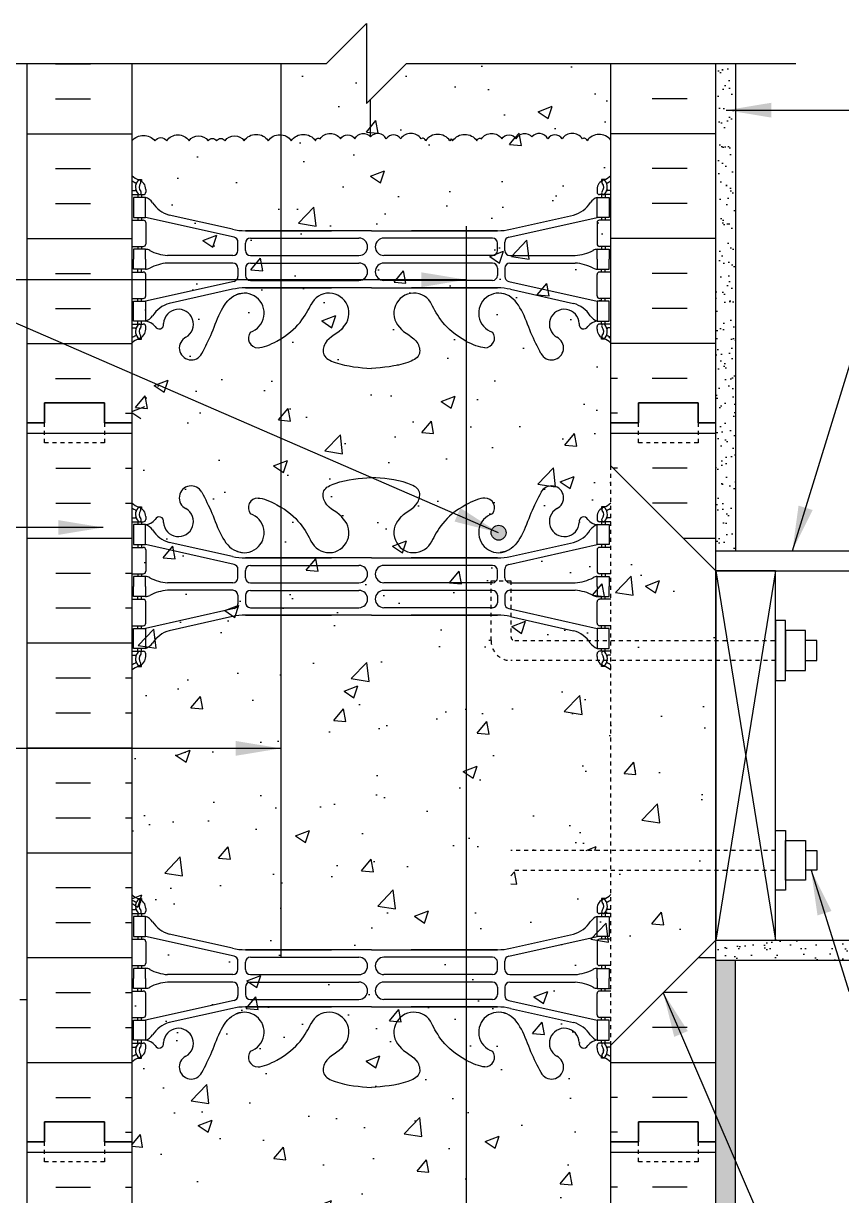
# Model space of a CAD drawing. Header units: inches. Extents: x 109 to 220, y 86 to 157.
# Drawn here: x 174.68 to 195.17, y 127.56 to 156.9 of the extents above; entities that cross this region are included whole.
import ezdxf

# ---------------------------------------------------------------- set-up
doc = ezdxf.new("R2010")
doc.units = ezdxf.units.IN
doc.header["$LTSCALE"] = 0.5
doc.header["$MEASUREMENT"] = 0
doc.linetypes.add('DASHED2', pattern=[0.375, 0.25, -0.125])
doc.linetypes.add('HIDDEN2', pattern=[0.1875, 0.125, -0.0625])
for name, color, linetype in [('HATCH', 12, 'Continuous'), ('LINE15', 9, 'Continuous'), ('LINE18', 9, 'Continuous'), ('line25', 2, 'Continuous'), ('LINE3', 3, 'Continuous'), ('LINE50', 5, 'Continuous'), ('LINE9', 9, 'Continuous'), ('TEXT', 4, 'Continuous'), ('Web_Edge', 9, 'Continuous')]:
    doc.layers.add(name, color=color, linetype=linetype)
doc.styles.add('DIM', font='romans.shx', dxfattribs={"width": 0.7})
doc.dimstyles.new('ext_12', dxfattribs={"dimscale": 12, "dimtxt": 0.09375, "dimasz": 0.09375, "dimexe": 0.09375, "dimexo": 0.0625, "dimgap": 0.0625, "dimtad": 1, "dimdec": 1, "dimzin": 3, "dimdsep": 46, "dimlunit": 4, "dimtxsty": 'DIM', "dimcen": 0.09, "dimdle": 0.09375, "dimclrt": 4, "dimadec": 0, "dimazin": 0, "dimtfac": 1, "dimtdec": 1, "dimtmove": 2, "dimatfit": 3, "dimfxl": 1, "dimfrac": 2, "dimtolj": 1, "dimtzin": 0, "dimarcsym": 0})
pattern_1 = [(37.5, (80.9344, 13.57936), (-0.0157483, 0.48170594), [0, -0.38, 0, -0.425, 0, -0.40625]), (7.5, (80.9344, 13.57936), (0.4424442, 0.7055365), [0, -0.205, 0, -0.3425, 0, -0.13125]), (327.5, (80.6269, 13.57936), (0.7785355, 0.0014148), [0, -0.125, 0, -0.45, 0, -0.5875]), (317.5, (80.6269, 13.57936), (0.7515317, 0.219419), [0, -0.0625, 0, -0.295, 0, -0.3375])]

# ---------------------------------------------------------------- blocks, each defined once
blk = doc.blocks.new('12-inch Hinge Pin Web')
at = {"layer": 'Web_Edge'}
for p, q in [((349.823, 208.626), (349.901, 208.626)), ((349.969, 208.905), (350.059, 208.905)), ((350.059, 208.905), (350.059, 208.863)), ((350.169, 208.656), (350.169, 208.588)), ((361.477, 208.656), (361.477, 208.588)), ((361.677, 208.905), (361.587, 208.905)), ((361.587, 208.905), (361.587, 208.863)), ((361.823, 208.626), (361.746, 208.626)), ((349.823, 208.526), (350.107, 208.526)), ((349.969, 208.526), (349.969, 208.456)), ((350.059, 208.526), (350.059, 208.456)), ((361.823, 208.526), (361.54, 208.526)), ((361.587, 208.526), (361.587, 208.456)), ((361.677, 208.526), (361.677, 208.456)), ((349.823, 207.886), (350.107, 207.886)), ((349.969, 207.956), (349.969, 207.886)), ((350.059, 207.956), (350.059, 207.886)), ((352.382, 207.459), (350.164, 207.956)), ((350.169, 207.823), (350.169, 207.288)), ((352.339, 207.658), (350.758, 208.011)), ((359.265, 207.459), (361.482, 207.956)), ((359.308, 207.658), (360.889, 208.011)), ((361.477, 207.823), (361.477, 207.288)), ((361.823, 207.886), (361.54, 207.886)), ((361.587, 207.956), (361.587, 207.886)), ((361.677, 207.956), (361.677, 207.886)), ((352.666, 207.622), (354.823, 207.622)), ((355.823, 207.622), (352.666, 207.622)), ((355.823, 207.622), (358.981, 207.622)), ((358.981, 207.622), (356.823, 207.622)), ((349.823, 207.226), (350.107, 207.226)), ((349.969, 207.226), (349.969, 207.156)), ((350.059, 207.226), (350.059, 207.156)), ((352.48, 207.125), (352.48, 207.337)), ((352.667, 207.126), (352.667, 207.31)), ((352.792, 207.435), (355.511, 207.435)), ((358.855, 207.435), (356.135, 207.435)), ((358.98, 207.126), (358.98, 207.31)), ((359.167, 207.125), (359.167, 207.337)), ((361.823, 207.226), (361.54, 207.226)), ((361.587, 207.226), (361.587, 207.156)), ((361.677, 207.226), (361.677, 207.156)), ((352.355, 207), (350.717, 207)), ((352.792, 207.001), (355.511, 207.001)), ((358.855, 207.001), (356.135, 207.001)), ((359.292, 207), (360.93, 207)), ((349.823, 206.586), (350.107, 206.586)), ((349.969, 206.586), (349.969, 206.656)), ((350.059, 206.586), (350.059, 206.656)), ((352.355, 206.812), (350.717, 206.812)), ((352.48, 206.687), (352.48, 206.475)), ((352.667, 206.686), (352.667, 206.502)), ((352.792, 206.811), (355.511, 206.811)), ((358.855, 206.811), (356.135, 206.811)), ((358.98, 206.686), (358.98, 206.502)), ((359.167, 206.687), (359.167, 206.475)), ((359.292, 206.812), (360.93, 206.812)), ((361.823, 206.586), (361.54, 206.586)), ((361.587, 206.586), (361.587, 206.656)), ((361.677, 206.586), (361.677, 206.656)), ((352.382, 206.353), (350.164, 205.856)), ((350.169, 205.988), (350.169, 206.523)), ((352.792, 206.377), (355.511, 206.377)), ((358.855, 206.377), (356.135, 206.377)), ((359.265, 206.353), (361.482, 205.856)), ((361.477, 205.988), (361.477, 206.523)), ((352.339, 206.154), (350.758, 205.801)), ((352.666, 206.19), (354.823, 206.19)), ((355.823, 206.19), (352.666, 206.19)), ((355.823, 206.19), (358.981, 206.19)), ((358.981, 206.19), (356.823, 206.19)), ((359.308, 206.154), (360.889, 205.801)), ((349.823, 205.926), (350.107, 205.926)), ((349.969, 205.856), (349.969, 205.926)), ((350.059, 205.856), (350.059, 205.926)), ((361.823, 205.926), (361.54, 205.926)), ((361.587, 205.856), (361.587, 205.926)), ((361.677, 205.856), (361.677, 205.926)), ((349.823, 205.286), (350.107, 205.286)), ((349.823, 205.186), (349.901, 205.186)), ((349.969, 205.286), (349.969, 205.356)), ((350.059, 205.286), (350.059, 205.356)), ((350.169, 205.156), (350.169, 205.223)), ((361.477, 205.156), (361.477, 205.223)), ((361.823, 205.286), (361.54, 205.286)), ((361.587, 205.286), (361.587, 205.356)), ((361.677, 205.286), (361.677, 205.356)), ((361.823, 205.186), (361.746, 205.186)), ((349.969, 204.907), (350.059, 204.907)), ((350.059, 204.907), (350.059, 204.949)), ((361.587, 204.907), (361.587, 204.949)), ((361.677, 204.907), (361.587, 204.907)), ((349.969, 199.097), (350.059, 199.097)), ((350.059, 199.097), (350.059, 199.055)), ((361.677, 199.097), (361.587, 199.097)), ((361.587, 199.097), (361.587, 199.055)), ((349.823, 198.818), (349.901, 198.818)), ((349.823, 198.718), (350.107, 198.718)), ((349.969, 198.718), (349.969, 198.648)), ((350.059, 198.718), (350.059, 198.648)), ((350.169, 198.848), (350.169, 198.781)), ((361.477, 198.848), (361.477, 198.781)), ((361.823, 198.718), (361.54, 198.718)), ((361.587, 198.718), (361.587, 198.648)), ((361.677, 198.718), (361.677, 198.648)), ((361.823, 198.818), (361.746, 198.818)), ((349.823, 198.078), (350.107, 198.078)), ((349.969, 198.148), (349.969, 198.078)), ((350.059, 198.148), (350.059, 198.078)), ((352.382, 197.652), (350.164, 198.148)), ((352.339, 197.85), (350.758, 198.203)), ((359.265, 197.652), (361.482, 198.148)), ((359.308, 197.85), (360.889, 198.203)), ((361.823, 198.078), (361.54, 198.078)), ((361.587, 198.148), (361.587, 198.078)), ((361.677, 198.148), (361.677, 198.078)), ((350.169, 198.016), (350.169, 197.481)), ((352.666, 197.814), (354.823, 197.814)), ((355.823, 197.814), (352.666, 197.814)), ((355.823, 197.814), (358.981, 197.814)), ((358.981, 197.814), (356.823, 197.814)), ((361.477, 198.016), (361.477, 197.481)), ((352.48, 197.317), (352.48, 197.53)), ((352.667, 197.318), (352.667, 197.502)), ((352.792, 197.627), (355.511, 197.627)), ((358.855, 197.627), (356.135, 197.627)), ((358.98, 197.318), (358.98, 197.502)), ((359.167, 197.317), (359.167, 197.53)), ((349.823, 197.418), (350.107, 197.418)), ((349.969, 197.418), (349.969, 197.348)), ((350.059, 197.418), (350.059, 197.348)), ((352.355, 197.192), (350.717, 197.192)), ((352.792, 197.193), (355.511, 197.193)), ((358.855, 197.193), (356.135, 197.193)), ((359.292, 197.192), (360.93, 197.192)), ((361.823, 197.418), (361.54, 197.418)), ((361.587, 197.418), (361.587, 197.348)), ((361.677, 197.418), (361.677, 197.348)), ((352.355, 197.004), (350.717, 197.004)), ((352.792, 197.003), (355.511, 197.003)), ((358.855, 197.003), (356.135, 197.003)), ((359.292, 197.004), (360.93, 197.004)), ((349.823, 196.778), (350.107, 196.778)), ((349.969, 196.778), (349.969, 196.848)), ((350.059, 196.778), (350.059, 196.848)), ((350.169, 196.181), (350.169, 196.716)), ((352.48, 196.879), (352.48, 196.667)), ((352.667, 196.878), (352.667, 196.694)), ((358.98, 196.878), (358.98, 196.694)), ((359.167, 196.879), (359.167, 196.667)), ((361.477, 196.181), (361.477, 196.716)), ((361.823, 196.778), (361.54, 196.778)), ((361.587, 196.778), (361.587, 196.848)), ((361.677, 196.778), (361.677, 196.848)), ((352.382, 196.545), (350.164, 196.048)), ((352.339, 196.347), (350.758, 195.994)), ((352.666, 196.383), (354.823, 196.383)), ((355.823, 196.383), (352.666, 196.383)), ((352.792, 196.569), (355.511, 196.569)), ((355.823, 196.383), (358.981, 196.383)), ((358.855, 196.569), (356.135, 196.569)), ((358.981, 196.383), (356.823, 196.383)), ((359.265, 196.545), (361.482, 196.048)), ((359.308, 196.347), (360.889, 195.994)), ((349.823, 196.118), (350.107, 196.118)), ((349.969, 196.048), (349.969, 196.118)), ((350.059, 196.048), (350.059, 196.118)), ((361.823, 196.118), (361.54, 196.118)), ((361.587, 196.048), (361.587, 196.118)), ((361.677, 196.048), (361.677, 196.118)), ((349.823, 195.478), (350.107, 195.478)), ((349.969, 195.478), (349.969, 195.548)), ((350.059, 195.478), (350.059, 195.548)), ((350.169, 195.348), (350.169, 195.416)), ((361.477, 195.348), (361.477, 195.416)), ((361.823, 195.478), (361.54, 195.478)), ((361.587, 195.478), (361.587, 195.548)), ((361.677, 195.478), (361.677, 195.548)), ((349.823, 195.378), (349.901, 195.378)), ((350.059, 195.099), (350.059, 195.141)), ((361.587, 195.099), (361.587, 195.141)), ((361.823, 195.378), (361.746, 195.378)), ((349.969, 195.099), (350.059, 195.099)), ((361.677, 195.099), (361.587, 195.099))]:
    blk.add_line(p, q, dxfattribs=at)
for points in [[(349.864, 207.956), (350.164, 207.956), (350.164, 208.456), (349.864, 208.456)], [(361.782, 207.956), (361.482, 207.956), (361.482, 208.456), (361.782, 208.456)], [(349.864, 205.856), (350.164, 205.856), (350.164, 205.356), (349.864, 205.356)], [(361.782, 205.856), (361.482, 205.856), (361.482, 205.356), (361.782, 205.356)], [(349.864, 198.148), (350.164, 198.148), (350.164, 198.648), (349.864, 198.648)], [(361.782, 198.148), (361.482, 198.148), (361.482, 198.648), (361.782, 198.648)], [(349.864, 196.048), (350.164, 196.048), (350.164, 195.548), (349.864, 195.548)], [(361.782, 196.048), (361.482, 196.048), (361.482, 195.548), (361.782, 195.548)]]:
    blk.add_lwpolyline(points, close=True, dxfattribs=at)
for points in [[(350.164, 206.906), (350.164, 207.156), (349.864, 207.156), (349.864, 206.906)], [(361.482, 206.906), (361.482, 207.156), (361.782, 207.156), (361.782, 206.906)], [(350.164, 206.906), (350.164, 206.656), (349.864, 206.656), (349.864, 206.906)], [(361.482, 206.906), (361.482, 206.656), (361.782, 206.656), (361.782, 206.906)], [(350.164, 197.098), (350.164, 197.348), (349.864, 197.348), (349.864, 197.098)], [(361.482, 197.098), (361.482, 197.348), (361.782, 197.348), (361.782, 197.098)], [(350.164, 197.098), (350.164, 196.848), (349.864, 196.848), (349.864, 197.098)], [(361.482, 197.098), (361.482, 196.848), (361.782, 196.848), (361.782, 197.098)]]:
    blk.add_lwpolyline(points, dxfattribs=at)
for centre, radius, start, end in [((351.309, 209.126), 0.3, 27.597, 243.9425), ((360.337, 209.126), 0.3, 296.0575, 152.403), ((350.169, 209.363), 0.5, 226.2109, 250.5288), ((352.982, 208.879), 0.242, 90, 218.2327), ((358.665, 208.879), 0.242, 321.7673, 90), ((361.477, 209.363), 0.5, 289.4712, 313.7891), ((350.169, 209.363), 0.6, 234.7832, 245.0748), ((349.902, 208.646), 0.0196, 269.4032, 15.4901), ((350.163, 208.71), 0.25, 140.1145, 222.4609), ((349.907, 208.8), 0.021, 343.464, 63.9957), ((350.005, 208.841), 0.045, 321.448, 139.1879), ((349.919, 208.656), 0.25, 0, 70.5288), ((350.163, 208.71), 0.16, 140.0001, 222.4609), ((350.504, 208.537), 0.113, 347.8156, 154.0569), ((350.989, 208.532), 0.375, 182.9237, 59.8675), ((352.636, 208.254), 0.5, 246.2139, 71.7937), ((359.011, 208.254), 0.5, 108.2063, 293.7861), ((360.657, 208.532), 0.375, 120.1325, 357.0763), ((361.143, 208.537), 0.113, 25.9431, 192.1844), ((361.727, 208.656), 0.25, 109.4712, 180), ((361.641, 208.841), 0.045, 40.8121, 218.552), ((361.484, 208.71), 0.16, 317.5391, 39.9999), ((361.484, 208.71), 0.25, 317.5391, 39.8855), ((361.74, 208.8), 0.021, 116.0043, 196.536), ((361.745, 208.646), 0.0196, 164.5099, 270.5968), ((361.477, 209.363), 0.6, 294.9252, 305.2168), ((350.012, 208.572), 0.045, 222.4609, 42.4609), ((350.107, 208.588), 0.0625, 270, 0), ((350.127, 208.805), 0.352, 276.1291, 321.5331), ((350.042, 208.113), 0.364, 34.9775, 70.3387), ((354.761, 208.254), 0.5, 204.819, 44.1875), ((356.886, 208.254), 0.5, 135.8125, 335.181), ((361.52, 208.805), 0.352, 218.4669, 263.8709), ((361.605, 208.113), 0.364, 109.6613, 145.0225), ((361.54, 208.588), 0.0625, 180, 270), ((361.635, 208.572), 0.045, 137.5391, 317.5391), ((350.965, 208.725), 0.743, 212.7919, 253.8107), ((360.682, 208.725), 0.743, 286.1893, 327.2081), ((350.107, 207.823), 0.0625, 0, 90), ((361.54, 207.823), 0.0625, 90, 180), ((352.666, 209.122), 1.5, 257.4135, 270), ((352.355, 207.337), 0.125, 0, 77.3767), ((358.981, 209.122), 1.5, 270, 282.5865), ((359.292, 207.337), 0.125, 102.6233, 180), ((350.107, 207.288), 0.0625, 270, 0), ((350.16, 206.937), 0.219, 60.4937, 88.92), ((352.792, 207.31), 0.125, 90, 180), ((355.511, 207.218), 0.217, 270, 90), ((356.135, 207.218), 0.217, 90, 270), ((358.855, 207.31), 0.125, 0, 90), ((361.487, 206.937), 0.219, 91.08, 119.5063), ((361.54, 207.288), 0.0625, 180, 270), ((350.806, 208.167), 1.17, 242.6365, 265.6505), ((352.355, 207.125), 0.125, 270, 0), ((352.792, 207.126), 0.125, 180, 270), ((358.855, 207.126), 0.125, 270, 360), ((359.292, 207.125), 0.125, 180, 270), ((360.841, 208.167), 1.17, 274.3495, 297.3635), ((350.107, 206.523), 0.0625, 0, 90), ((350.16, 206.875), 0.219, 271.08, 299.5063), ((350.806, 205.645), 1.17, 94.3495, 117.3635), ((352.355, 206.687), 0.125, 0, 90), ((352.792, 206.686), 0.125, 90, 180), ((355.511, 206.594), 0.217, 270, 90), ((356.135, 206.594), 0.217, 90, 270), ((358.855, 206.686), 0.125, 0, 90), ((359.292, 206.687), 0.125, 90, 180), ((360.841, 205.645), 1.17, 62.6365, 85.6505), ((361.487, 206.875), 0.219, 240.4937, 268.92), ((361.54, 206.523), 0.0625, 90, 180), ((352.355, 206.475), 0.125, 282.6233, 0), ((352.792, 206.502), 0.125, 180, 270), ((358.855, 206.502), 0.125, 270, 0), ((359.292, 206.475), 0.125, 180, 257.3767), ((350.107, 205.988), 0.0625, 270, 0), ((352.666, 204.69), 1.5, 90, 102.5865), ((358.981, 204.69), 1.5, 77.4135, 90), ((361.54, 205.988), 0.0625, 180, 270), ((350.965, 205.087), 0.743, 106.1893, 147.2081), ((360.682, 205.087), 0.743, 32.7919, 73.8107), ((350.042, 205.699), 0.364, 289.6613, 325.0225), ((361.605, 205.699), 0.364, 214.9775, 250.3387), ((349.902, 205.166), 0.0196, 344.5099, 90.5968), ((350.163, 205.101), 0.25, 137.5391, 219.8855), ((350.012, 205.24), 0.045, 317.5391, 137.5391), ((350.163, 205.101), 0.16, 137.5391, 219.9999), ((349.919, 205.156), 0.25, 289.4712, 360), ((350.107, 205.223), 0.0625, 360, 90), ((361.54, 205.223), 0.0625, 90, 180), ((361.727, 205.156), 0.25, 180, 250.5288), ((361.635, 205.24), 0.045, 42.4609, 222.4609), ((361.484, 205.101), 0.16, 320.0001, 42.4609), ((361.484, 205.101), 0.25, 320.1145, 42.4609), ((361.745, 205.166), 0.0196, 89.4032, 195.4901), ((350.169, 204.449), 0.6, 114.9252, 125.2168), ((350.169, 204.449), 0.5, 109.4712, 133.7891), ((349.907, 205.012), 0.021, 296.0043, 16.536), ((350.005, 204.97), 0.045, 220.8121, 38.552), ((361.641, 204.97), 0.045, 141.448, 319.1879), ((361.477, 204.449), 0.5, 46.2109, 70.5288), ((361.74, 205.012), 0.021, 163.464, 243.9957), ((361.477, 204.449), 0.6, 54.7832, 65.0748), ((350.169, 199.555), 0.5, 226.2109, 250.5288), ((350.169, 199.555), 0.6, 234.7832, 245.0748), ((350.163, 198.903), 0.25, 140.1145, 222.4609), ((349.907, 198.992), 0.021, 343.464, 63.9957), ((350.005, 199.034), 0.045, 321.448, 139.1879), ((349.919, 198.848), 0.25, 0, 70.5288), ((350.163, 198.903), 0.16, 140.0001, 222.4609), ((361.727, 198.848), 0.25, 109.4712, 180), ((361.641, 199.034), 0.045, 40.8121, 218.552), ((361.484, 198.903), 0.16, 317.5391, 39.9999), ((361.477, 199.555), 0.5, 289.4712, 313.7891), ((361.484, 198.903), 0.25, 317.5391, 39.8855), ((361.74, 198.992), 0.021, 116.0043, 196.536), ((361.477, 199.555), 0.6, 294.9252, 305.2168), ((349.902, 198.838), 0.0196, 269.4032, 15.4901), ((350.012, 198.764), 0.045, 222.4609, 42.4609), ((350.107, 198.781), 0.0625, 270, 0), ((350.042, 198.306), 0.364, 34.9775, 70.3387), ((361.605, 198.306), 0.364, 109.6613, 145.0225), ((361.54, 198.781), 0.0625, 180, 270), ((361.635, 198.764), 0.045, 137.5391, 317.5391), ((361.745, 198.838), 0.0196, 164.5099, 270.5968), ((350.965, 198.917), 0.743, 212.7919, 253.8107), ((360.682, 198.917), 0.743, 286.1893, 327.2081), ((350.107, 198.016), 0.0625, 0, 90), ((361.54, 198.016), 0.0625, 90, 180), ((352.666, 199.314), 1.5, 257.4135, 270), ((358.981, 199.314), 1.5, 270, 282.5865), ((350.107, 197.481), 0.0625, 270, 0), ((352.355, 197.53), 0.125, 0, 77.3767), ((352.792, 197.502), 0.125, 90, 180), ((355.511, 197.41), 0.217, 270, 90), ((356.135, 197.41), 0.217, 90, 270), ((358.855, 197.502), 0.125, 0, 90), ((359.292, 197.53), 0.125, 102.6233, 180), ((361.54, 197.481), 0.0625, 180, 270), ((350.16, 197.13), 0.219, 60.4937, 88.92), ((350.806, 198.359), 1.17, 242.6365, 265.6505), ((352.355, 197.317), 0.125, 270, 0), ((352.792, 197.318), 0.125, 180, 270), ((358.855, 197.318), 0.125, 270, 360), ((359.292, 197.317), 0.125, 180, 270), ((360.841, 198.359), 1.17, 274.3495, 297.3635), ((361.487, 197.13), 0.219, 91.08, 119.5063), ((350.806, 195.837), 1.17, 94.3495, 117.3635), ((352.355, 196.879), 0.125, 0, 90), ((352.792, 196.878), 0.125, 90, 180), ((355.511, 196.786), 0.217, 270, 90), ((356.135, 196.786), 0.217, 90, 270), ((358.855, 196.878), 0.125, 0, 90), ((359.292, 196.879), 0.125, 90, 180), ((360.841, 195.837), 1.17, 62.6365, 85.6505), ((350.107, 196.716), 0.0625, 0, 90), ((350.16, 197.067), 0.219, 271.08, 299.5063), ((352.355, 196.667), 0.125, 282.6233, 0), ((352.792, 196.694), 0.125, 180, 270), ((358.855, 196.694), 0.125, 270, 0), ((359.292, 196.667), 0.125, 180, 257.3767), ((361.487, 197.067), 0.219, 240.4937, 268.92), ((361.54, 196.716), 0.0625, 90, 180), ((352.666, 194.883), 1.5, 90, 102.5865), ((358.981, 194.883), 1.5, 77.4135, 90), ((350.107, 196.181), 0.0625, 270, 0), ((352.636, 195.75), 0.5, 288.2063, 113.7861), ((354.761, 195.75), 0.5, 315.8125, 155.181), ((356.886, 195.75), 0.5, 24.819, 224.1875), ((359.011, 195.75), 0.5, 66.2139, 251.7937), ((361.54, 196.181), 0.0625, 180, 270), ((350.965, 195.28), 0.743, 106.1893, 147.2081), ((350.989, 195.472), 0.375, 300.1325, 177.0763), ((360.657, 195.472), 0.375, 2.9237, 239.8675), ((360.682, 195.28), 0.743, 32.7919, 73.8107), ((350.163, 195.294), 0.25, 137.5391, 219.8855), ((350.012, 195.432), 0.045, 317.5391, 137.5391), ((350.107, 195.416), 0.0625, 360, 90), ((350.042, 195.891), 0.364, 289.6613, 325.0225), ((350.127, 195.199), 0.352, 38.4669, 83.8709), ((350.504, 195.467), 0.113, 205.9431, 12.1844), ((361.143, 195.467), 0.113, 167.8156, 334.0569), ((361.52, 195.199), 0.352, 96.1291, 141.5331), ((361.605, 195.891), 0.364, 214.9775, 250.3387), ((361.54, 195.416), 0.0625, 90, 180), ((361.635, 195.432), 0.045, 42.4609, 222.4609), ((361.484, 195.294), 0.25, 320.1145, 42.4609), ((350.169, 194.641), 0.6, 114.9252, 125.2168), ((349.902, 195.359), 0.0196, 344.5099, 90.5968), ((349.907, 195.204), 0.021, 296.0043, 16.536), ((350.005, 195.163), 0.045, 220.8121, 38.552), ((350.163, 195.294), 0.16, 137.5391, 219.9999), ((349.919, 195.348), 0.25, 289.4712, 360), ((351.309, 194.878), 0.3, 116.0575, 332.403), ((352.982, 195.125), 0.242, 141.7673, 270), ((358.665, 195.125), 0.242, 270, 38.2327), ((360.337, 194.878), 0.3, 207.597, 63.9425), ((361.727, 195.348), 0.25, 180, 250.5288), ((361.641, 195.163), 0.045, 141.448, 319.1879), ((361.484, 195.294), 0.16, 320.0001, 42.4609), ((361.74, 195.204), 0.021, 163.464, 243.9957), ((361.745, 195.359), 0.0196, 89.4032, 195.4901), ((361.477, 194.641), 0.6, 54.7832, 65.0748), ((350.169, 194.641), 0.5, 109.4712, 133.7891), ((361.477, 194.641), 0.5, 46.2109, 70.5288)]:
    blk.add_arc(centre, radius, start, end, dxfattribs=at)
for points, knots in [([(355.119, 208.603), (355.012, 208.766), (354.652, 208.856), (354.575, 209.352), (355.123, 209.588), (355.527, 209.616), (355.823, 209.637)], [0.229407, 0.229407, 0.229407, 0.229407, 0.844432, 1.128849, 1.464331, 2.389004, 2.389004, 2.389004, 2.389004]), ([(356.527, 208.603), (356.635, 208.766), (356.995, 208.856), (357.072, 209.352), (356.524, 209.588), (356.12, 209.616), (355.823, 209.637)], [0.229407, 0.229407, 0.229407, 0.229407, 0.844432, 1.128849, 1.464331, 2.389004, 2.389004, 2.389004, 2.389004]), ([(351.575, 209.265), (351.661, 209.098), (351.914, 208.608), (352.128, 207.859), (352.538, 207.764), (352.595, 207.756)], [0, 0, 0, 0, 0.579211, 1.703896, 1.875321, 1.875321, 1.875321, 1.875321]), ([(360.072, 209.265), (359.986, 209.098), (359.733, 208.608), (359.519, 207.859), (359.109, 207.764), (359.052, 207.756)], [0, 0, 0, 0, 0.579211, 1.703896, 1.875321, 1.875321, 1.875321, 1.875321]), ([(352.982, 209.121), (353.103, 209.123), (353.937, 208.766), (354.176, 208.309), (354.317, 208.026)], [0.038125, 0.038125, 0.038125, 0.038125, 0.320663, 1.258119, 1.258119, 1.258119, 1.258119]), ([(358.665, 209.121), (358.544, 209.123), (357.71, 208.766), (357.471, 208.309), (357.33, 208.026)], [0.038125, 0.038125, 0.038125, 0.038125, 0.320663, 1.258119, 1.258119, 1.258119, 1.258119]), ([(351.575, 194.739), (351.661, 194.906), (351.914, 195.396), (352.128, 196.145), (352.538, 196.24), (352.595, 196.248)], [0, 0, 0, 0, 0.579211, 1.703896, 1.875321, 1.875321, 1.875321, 1.875321]), ([(360.072, 194.739), (359.986, 194.906), (359.733, 195.396), (359.519, 196.145), (359.109, 196.24), (359.052, 196.248)], [0, 0, 0, 0, 0.579211, 1.703896, 1.875321, 1.875321, 1.875321, 1.875321]), ([(352.982, 194.883), (353.103, 194.881), (353.937, 195.239), (354.176, 195.695), (354.317, 195.979)], [0.038125, 0.038125, 0.038125, 0.038125, 0.320663, 1.258119, 1.258119, 1.258119, 1.258119]), ([(358.665, 194.883), (358.544, 194.881), (357.71, 195.239), (357.471, 195.695), (357.33, 195.979)], [0.038125, 0.038125, 0.038125, 0.038125, 0.320663, 1.258119, 1.258119, 1.258119, 1.258119]), ([(355.119, 195.401), (355.012, 195.238), (354.652, 195.148), (354.575, 194.652), (355.123, 194.416), (355.527, 194.388), (355.823, 194.367)], [0.229407, 0.229407, 0.229407, 0.229407, 0.844432, 1.128849, 1.464331, 2.389004, 2.389004, 2.389004, 2.389004]), ([(356.527, 195.401), (356.635, 195.238), (356.995, 195.148), (357.072, 194.652), (356.524, 194.416), (356.12, 194.388), (355.823, 194.367)], [0.229407, 0.229407, 0.229407, 0.229407, 0.844432, 1.128849, 1.464331, 2.389004, 2.389004, 2.389004, 2.389004])]:
    blk.add_open_spline(points, degree=3, knots=knots, dxfattribs=at)
for points in [[(352.667, 207.131), (352.667, 207.305)], [(358.98, 207.131), (358.98, 207.305)], [(352.667, 206.681), (352.667, 206.507)], [(358.98, 206.681), (358.98, 206.507)], [(352.667, 197.323), (352.667, 197.497)], [(358.98, 197.323), (358.98, 197.497)], [(352.667, 196.873), (352.667, 196.699)], [(358.98, 196.873), (358.98, 196.699)]]:
    blk.add_open_spline(points, degree=1, dxfattribs=at)

msp = doc.modelspace()

# ---------------------------------------------------------------- hatches: boundary and pattern name
at = {"layer": 'HATCH'}
h = msp.add_hatch(dxfattribs=at)
h.set_pattern_fill('AR-CONC', color=256, scale=0.5, style=0)
h.paths.add_polyline_path([(184.2705, 155.8996), (183.2705, 154.8996), (183.2705, 156.8996), (182.2705, 155.8996), (181.1232, 155.8996), (181.1232, 154.1133, -0.227027), (181.3871, 153.9645, -0.5205671), (181.9946, 153.9645, -0.520567), (182.1095, 154.0138, -0.5205671), (182.6185, 154.0138, -0.520567), (182.9797, 154.0138, -0.5205671), (183.3737, 154.063, -0.5205671), (183.7678, 154.0138, -0.520567), (184.129, 154.0138, -0.5205671), (184.6379, 154.0138, -0.520567), (184.7529, 153.9645, -0.5205671), (185.3604, 153.9645, -0.0394093), (185.3955, 154.0071, -0.0394093), (185.4306, 153.9645, -0.5205671), (186.0381, 153.9645, -0.520567), (186.153, 154.0138, -0.520567), (186.662, 154.0138, -0.5205671), (187.0232, 154.0138, -0.5205671), (187.4172, 154.063, -0.5205671), (187.8113, 154.0138, -0.520567), (188.1725, 154.0138, -0.520567), (188.6815, 154.0138, -0.520567), (188.7964, 153.9645, -0.508398), (189.3955, 153.976), (189.3955, 155.8996)])
h = msp.add_hatch(dxfattribs=at)
h.set_pattern_fill('AR-SAND', color=256, scale=0.25, style=0)
h.set_pattern_definition(pattern_1)
h.paths.add_polyline_path([(192.5205, 155.8996), (192.0205, 155.8996), (192.0205, 146.8996), (192.0205, 143.6996), (192.5205, 143.6996)])
h = msp.add_hatch(dxfattribs=at)
h.set_pattern_fill('AR-CONC', color=256, scale=0.5, style=0)
h.paths.add_polyline_path([(180.2049, 153.9645, 0.520567), (179.7288, 153.9645, 0.5205671), (179.5154, 153.9645, 0.5205671), (179.3019, 153.9645, 0.520567), (178.8258, 153.9645, 0.520567), (178.2676, 153.9645, 0.5205671), (177.972, 153.9645, 0.4648223), (177.3955, 153.9645), (177.3955, 147.1565), (177.4198, 147.1401), (177.3955, 147.1401), (177.3955, 146.8996), (177.3955, 128.8996), (177.3955, 110.8996), (182.2705, 110.8996), (183.2705, 111.8996), (183.2705, 109.8996), (184.2705, 110.8996), (189.3955, 110.8996), (189.3955, 128.8996), (189.3955, 131.3246), (189.3955, 135.6996), (186.992, 135.6996, 0.4142136), (186.892, 135.5996), (186.892, 134.1996), (186.392, 134.1996), (186.392, 135.6996, -0.4142136), (186.892, 136.1996), (189.3955, 136.1996), (189.3955, 140.9496), (186.892, 140.9496, -0.4142136), (186.392, 141.4496), (186.392, 142.9496), (186.892, 142.9496), (186.892, 141.5496, 0.4142136), (186.992, 141.4496), (189.3955, 141.4496), (189.3955, 145.8246), (189.3955, 146.8996), (189.3955, 153.976, 0.508398), (188.7964, 153.9645, 0.520567), (188.6815, 154.0138, 0.520567), (188.1725, 154.0138, 0.5205671), (187.8113, 154.0138, 0.520567), (187.4172, 154.063, 0.520567), (187.0232, 154.0138, 0.5205671), (186.662, 154.0138, 0.520567), (186.153, 154.0138, 0.520567), (186.0381, 153.9645, 0.520567), (185.4306, 153.9645, 0.0394093), (185.3955, 154.0071, 0.0394093), (185.3604, 153.9645, 0.520567), (184.7529, 153.9645, 0.520567), (184.6379, 154.0138, 0.520567), (184.129, 154.0138, 0.5205671), (183.7678, 154.0138, 0.520567), (183.3737, 154.063, 0.520567), (182.9797, 154.0138, 0.5205671), (182.6185, 154.0138, 0.520567), (182.1095, 154.0138, 0.520567), (181.9946, 153.9645, 0.520567), (181.3871, 153.9645, 0.520567), (180.8124, 153.9645, 0.520567)])
h.paths.add_polyline_path([(184.8499, 143.9099, -1), (184.4749, 143.9099, -1)], flags=16)
h.paths.add_polyline_path([(183.3389, 125.9015, -1), (182.9639, 125.9015, -1)], flags=16)
h = msp.add_hatch(dxfattribs=at)
h.set_pattern_fill('INSUL', color=256, scale=7, style=0)
h.set_pattern_definition([(0, (-2748.766, -268.11), (0, 2.625), []), (0, (-2748.766, -267.235), (0, 2.625), [0.875, -0.875]), (0, (-2748.766, -266.36), (0, 2.625), [0.875, -0.875])])
h.paths.add_polyline_path([(174.7705, 128.8996), (175.208, 128.8996), (175.208, 129.3996), (176.708, 129.3996), (176.708, 128.8996), (177.3955, 128.8996), (177.3955, 146.8996), (176.708, 146.8996), (176.708, 147.3996), (175.208, 147.3996), (175.208, 146.8996), (174.7705, 146.8996)])
h = msp.add_hatch(dxfattribs=at)
h.set_pattern_fill('INSUL', color=256, scale=7, style=0)
h.set_pattern_definition([(180, (3115.557, -268.11), (0, 2.625), []), (180, (3115.557, -267.235), (0, 2.625), [0.875, -0.875]), (180, (3115.557, -266.36), (0, 2.625), [0.875, -0.875])])
h.paths.add_polyline_path([(192.0205, 133.9496), (189.3955, 131.3246), (189.3955, 128.8996), (190.083, 128.8996), (190.083, 129.3996), (191.583, 129.3996), (191.583, 128.8996), (192.0205, 128.8996)])
h.paths.add_polyline_path([(189.3955, 145.8246), (192.0205, 143.1996), (192.0205, 146.8996), (191.583, 146.8996), (191.583, 147.3996), (190.083, 147.3996), (190.083, 146.8996), (189.3955, 146.8996)])
h = msp.add_hatch(dxfattribs=at)
h.set_pattern_fill('AR-CONC', color=256, scale=0.5, style=0)
h.set_pattern_definition([(50, (55.9714, -16.6896), (3.5863, -0.31376), [0.375, -4.125]), (355, (55.9714, -16.6896), (-0.693757, 3.76096), [0.3, -3.3]), (100.4514, (56.2703, -16.7157), (2.892547, 3.4472), [0.3187, -3.50571]), (46.1842, (55.9714, -15.6896), (5.336205, -0.827595), [0.5625, -6.1875]), (96.6356, (56.416, -15.7586), (4.67331, 4.87059), [0.47805, -5.25856]), (351.1842, (55.9714, -15.6896), (4.67331, 4.8706), [0.45, -4.95]), (21, (56.4714, -15.9396), (2.984535, -2.013094), [0.375, -4.125]), (326, (56.4714, -15.9396), (1.216577, 3.62575), [0.3, -3.3]), (71.4514, (56.72, -16.1074), (4.201113, 1.61265), [0.3187, -3.50571]), (37.5, (55.9714, -16.6896), (0.060799, 1.664469), [0, -3.26, 0, -3.35, 0, -3.3125]), (7.5, (55.9714, -16.6896), (1.315348, 1.972059), [0, -1.91, 0, -3.185, 0, -1.2625]), (327.5, (54.8564, -16.6896), (2.669112, -0.112774), [0, -1.25, 0, -3.9, 0, -5.175]), (317.5, (54.3564, -16.6896), (2.91593, 0.500525), [0, -1.625, 0, -2.59, 0, -3.675])])
h.paths.add_polyline_path([(192.0205, 140.6371), (189.3955, 140.6371), (189.3955, 136.5121), (192.0205, 136.5121)])
h.paths.add_polyline_path([(192.0205, 135.0746), (192.0205, 136.0121), (189.3955, 136.0121), (189.3955, 132.4496)])
h.paths.add_polyline_path([(189.3955, 144.6996), (189.3955, 141.1371), (192.0205, 141.1371), (192.0205, 142.0746)])
h = msp.add_hatch(dxfattribs=at)
h.set_pattern_fill('AR-SAND', color=256, scale=0.25, style=0)
h.set_pattern_definition(pattern_1)
h.paths.add_polyline_path([(211.0929, 133.4496), (211.0929, 133.9496), (192.0205, 133.9496), (192.0205, 133.4496)])
h = msp.add_hatch(dxfattribs=at)
h.set_pattern_fill('AR-SAND', color=256, scale=0.25, style=0)
h.set_pattern_definition(pattern_1)
h.paths.add_polyline_path([(192.5205, 133.4496), (192.0205, 133.4496), (192.0205, 128.8996), (192.0205, 110.8996), (192.5205, 110.8996)])
h = msp.add_hatch(dxfattribs=at)
h.set_pattern_fill('INSUL', color=256, scale=7, style=0)
h.set_pattern_definition([(0, (-2748.766, -286.11), (0, 2.625), []), (0, (-2748.766, -285.235), (0, 2.625), [0.875, -0.875]), (0, (-2748.766, -284.36), (0, 2.625), [0.875, -0.875])])
h.paths.add_polyline_path([(174.7705, 110.8996), (175.208, 110.8996), (175.208, 111.3996), (176.708, 111.3996), (176.708, 110.8996), (177.3955, 110.8996), (177.3955, 128.8996), (176.708, 128.8996), (176.708, 129.3996), (175.208, 129.3996), (175.208, 128.8996), (174.7705, 128.8996)])
h = msp.add_hatch(dxfattribs=at)
h.set_pattern_fill('INSUL', color=256, scale=7, style=0)
h.set_pattern_definition([(180, (3115.557, -286.11), (0, 2.625), []), (180, (3115.557, -285.235), (0, 2.625), [0.875, -0.875]), (180, (3115.557, -284.36), (0, 2.625), [0.875, -0.875])])
h.paths.add_polyline_path([(192.0205, 110.8996), (191.583, 110.8996), (191.583, 111.3996), (190.083, 111.3996), (190.083, 110.8996), (189.3955, 110.8996), (189.3955, 128.8996), (190.083, 128.8996), (190.083, 129.3996), (191.583, 129.3996), (191.583, 128.8996), (192.0205, 128.8996)])
at = {"layer": 'LINE3'}
msp.add_hatch(color=256, dxfattribs=at).paths.add_polyline_path([(186.3955, 144.1519, 1), (186.7705, 144.1519, 1)])

# ---------------------------------------------------------------- linework, layer by layer
at = {"layer": 'HATCH'}
for p, q in [((175.4839, 155.8901), (176.3589, 155.8901)), ((191.3071, 155.8901), (190.4321, 155.8901)), ((175.4839, 155.0151), (176.3589, 155.0151)), ((191.3071, 155.0151), (190.4321, 155.0151)), ((174.7705, 154.1401), (177.3955, 154.1401)), ((192.0205, 154.1401), (189.3955, 154.1401)), ((175.4839, 153.2651), (176.3589, 153.2651)), ((191.3071, 153.2651), (190.4321, 153.2651)), ((175.4839, 152.3901), (176.3589, 152.3901)), ((191.3071, 152.3901), (190.4321, 152.3901)), ((174.7705, 151.5151), (177.3955, 151.5151)), ((192.0205, 151.5151), (189.3955, 151.5151)), ((175.4839, 150.6401), (176.3589, 150.6401)), ((191.3071, 150.6401), (190.4321, 150.6401)), ((175.4839, 149.7651), (176.3589, 149.7651)), ((191.3071, 149.7651), (190.4321, 149.7651)), ((174.7705, 148.8901), (177.3955, 148.8901)), ((192.0205, 148.8901), (189.3955, 148.8901)), ((175.4839, 148.0151), (176.3589, 148.0151)), ((189.5571, 148.0151), (189.3955, 148.0151)), ((191.3071, 148.0151), (190.4321, 148.0151)), ((177.3955, 147.1838), (177.7198, 147.3083)), ((177.2339, 147.1401), (177.3955, 147.1401)), ((177.3955, 147.1565), (177.6184, 147.0062)), ((189.5571, 147.1401), (189.3955, 147.1401)), ((192.0205, 143.1996), (192.0205, 133.9496)), ((192.0205, 143.1996), (193.5205, 133.9496)), ((193.5205, 143.1996), (192.0205, 133.9496)), ((192.0205, 141.4496), (192.0205, 140.6996))]:
    msp.add_line(p, q, dxfattribs=at)
for points in [[(177.3955, 153.9645, -0.4648223), (177.972, 153.9645, -0.5205671), (178.2676, 153.9645, -0.5205671), (178.8258, 153.9645, -0.5205671), (179.3019, 153.9645, -0.5205671), (179.5154, 153.9645, -0.5205671), (179.7288, 153.9645, -0.5205671), (180.2049, 153.9645, -0.5205671), (180.8124, 153.9645, -0.5205671), (181.3871, 153.9645, -0.5205671), (181.9946, 153.9645, -0.5205671), (182.1095, 154.0138, -0.5205671), (182.6185, 154.0138, -0.5205671), (182.9797, 154.0138, -0.5205671), (183.3737, 154.063)], [(185.3955, 154.0071, 0.0394093), (185.3604, 153.9645, 0.5205671), (184.7529, 153.9645, 0.5205671), (184.6379, 154.0138, 0.5205671), (184.129, 154.0138, 0.5205671), (183.7678, 154.0138, 0.5205671), (183.3737, 154.063)], [(185.3955, 154.0071, -0.0394093), (185.4306, 153.9645, -0.5205671), (186.0381, 153.9645, -0.5205671), (186.153, 154.0138, -0.5205671), (186.662, 154.0138, -0.5205671), (187.0232, 154.0138, -0.5205671), (187.4172, 154.063)], [(189.3955, 153.976, 0.508398), (188.7964, 153.9645, 0.5205671), (188.6815, 154.0138, 0.5205671), (188.1725, 154.0138, 0.5205671), (187.8113, 154.0138, 0.5205671), (187.4172, 154.063)]]:
    msp.add_lwpolyline(points, format="xyb", dxfattribs=at)
at = {"layer": 'HATCH', "color": 2}
msp.add_lwpolyline([(192.0205, 133.9496), (193.5205, 133.9496), (193.5205, 143.1996), (192.0205, 143.1996)], close=True, dxfattribs=at)
at = {"layer": 'LINE15', "linetype": 'HIDDEN2'}
msp.add_lwpolyline([(186.892, 140.9496, -0.4142136), (186.392, 141.4496), (186.392, 142.9496), (186.892, 142.9496), (186.892, 141.5496, 0.4142136), (186.992, 141.4496)], format="xyb", dxfattribs=at)
for points in [[(186.992, 141.4496), (193.5205, 141.4496)], [(193.5205, 140.9496), (186.892, 140.9496)], [(193.5205, 136.1996), (186.892, 136.1996)], [(186.992, 135.6996), (193.5205, 135.6996)]]:
    msp.add_lwpolyline(points, dxfattribs=at)
at = {"layer": 'LINE18'}
for points in [[(193.5205, 140.4496), (193.7705, 140.4496), (193.7705, 141.9496), (193.5205, 141.9496)], [(193.7705, 140.6996), (194.2705, 140.6996), (194.2705, 141.6996), (193.7705, 141.6996)], [(193.5205, 136.6996), (193.7705, 136.6996), (193.7705, 135.1996), (193.5205, 135.1996)], [(193.7705, 136.4496), (194.2705, 136.4496), (194.2705, 135.4496), (193.7705, 135.4496)]]:
    msp.add_lwpolyline(points, close=True, dxfattribs=at)
for points in [[(194.2705, 140.9496), (194.5514, 140.9496), (194.5514, 141.4496), (194.2705, 141.4496)], [(194.2705, 136.1996), (194.5514, 136.1996), (194.5514, 135.6996), (194.2705, 135.6996)]]:
    msp.add_lwpolyline(points, dxfattribs=at)
at = {"layer": 'line25'}
for p, q in [((177.3955, 155.8996), (177.3955, 146.8996)), ((189.3955, 146.8996), (189.3955, 155.8996)), ((177.3955, 146.8996), (177.3955, 128.8996)), ((177.3955, 146.8996), (177.3955, 128.8996)), ((189.3955, 145.8246), (189.3955, 146.8996)), ((192.0205, 143.1996), (189.3955, 145.8246)), ((192.0205, 143.1996), (211.0929, 143.1996)), ((192.0205, 133.9496), (189.3955, 131.3246)), ((192.0205, 133.9496), (211.0929, 133.9496)), ((192.0205, 133.9496), (195.0205, 133.9496)), ((189.3955, 128.8996), (189.3955, 131.3246)), ((177.3955, 128.8996), (177.3955, 110.8996)), ((189.3955, 110.8996), (189.3955, 128.8996))]:
    msp.add_line(p, q, dxfattribs=at)
at = {"layer": 'LINE3'}
for p, q in [((181.1232, 155.8996), (181.1232, 133.544)), ((183.3737, 154.063), (183.3737, 155.0029)), ((185.7693, 151.8278), (185.7693, 110.8996))]:
    msp.add_line(p, q, dxfattribs=at)
msp.add_circle((186.583, 144.1519), 0.1875, dxfattribs=at)
at = {"layer": 'LINE50'}
for p, q in [((174.7705, 146.8996), (174.7705, 155.8996)), ((192.0205, 146.8996), (192.0205, 155.8996)), ((174.7705, 128.8996), (174.7705, 146.8996)), ((192.0205, 140.6996), (192.0205, 146.8996)), ((192.0205, 128.8996), (192.0205, 143.1996)), ((174.7705, 110.8996), (174.7705, 128.8996)), ((192.0205, 110.8996), (192.0205, 128.8996))]:
    msp.add_line(p, q, dxfattribs=at)
for points in [[(177.3955, 146.8996), (176.708, 146.8996), (176.708, 147.3996), (175.208, 147.3996), (175.208, 146.8996), (174.7705, 146.8996)], [(174.7705, 146.8996), (175.208, 146.8996), (175.208, 147.3996), (176.708, 147.3996), (176.708, 146.8996), (177.3955, 146.8996)], [(189.3955, 146.8996), (190.083, 146.8996), (190.083, 147.3996), (191.583, 147.3996), (191.583, 146.8996), (192.0205, 146.8996)], [(192.0205, 146.8996), (191.583, 146.8996), (191.583, 147.3996), (190.083, 147.3996), (190.083, 146.8996), (189.3955, 146.8996)], [(177.3955, 128.8996), (176.708, 128.8996), (176.708, 129.3996), (175.208, 129.3996), (175.208, 128.8996), (174.7705, 128.8996)], [(174.7705, 128.8996), (175.208, 128.8996), (175.208, 129.3996), (176.708, 129.3996), (176.708, 128.8996), (177.3955, 128.8996)], [(189.3955, 128.8996), (190.083, 128.8996), (190.083, 129.3996), (191.583, 129.3996), (191.583, 128.8996), (192.0205, 128.8996)], [(192.0205, 128.8996), (191.583, 128.8996), (191.583, 129.3996), (190.083, 129.3996), (190.083, 128.8996), (189.3955, 128.8996)]]:
    msp.add_lwpolyline(points, dxfattribs=at)
at = {"layer": 'LINE9'}
for p, q in [((192.5205, 155.8996), (192.5205, 143.6996)), ((192.0205, 143.6996), (211.0929, 143.6996)), ((192.0205, 133.4496), (211.0929, 133.4496)), ((192.5205, 110.8996), (192.5205, 133.4496)), ((174.7705, 132.4587), (174.583, 132.4587))]:
    msp.add_line(p, q, dxfattribs=at)
at = {"layer": 'LINE9', "linetype": 'HIDDEN2'}
msp.add_line((189.3955, 131.3246), (189.3955, 145.8246), dxfattribs=at)
at = {"layer": 'LINE9'}
msp.add_lwpolyline([(172.387, 155.8996), (182.2705, 155.8996), (183.2705, 156.8996), (183.2705, 154.8996), (184.2705, 155.8996), (194.0256, 155.8996)], dxfattribs=at)
at = {"layer": 'LINE9', "linetype": 'DASHED2', "ltscale": 0.15}
for points in [[(176.708, 146.8996), (176.708, 146.8996), (176.708, 146.3996), (175.208, 146.3996), (175.208, 146.8996), (175.208, 146.8996)], [(176.708, 146.8996), (176.708, 146.8996), (176.708, 146.3996), (175.208, 146.3996), (175.208, 146.8996), (175.208, 146.8996)], [(191.583, 146.8996), (191.583, 146.8996), (191.583, 146.3996), (190.083, 146.3996), (190.083, 146.8996), (190.083, 146.8996)], [(191.583, 146.8996), (191.583, 146.8996), (191.583, 146.3996), (190.083, 146.3996), (190.083, 146.8996), (190.083, 146.8996)], [(176.708, 128.8996), (176.708, 128.8996), (176.708, 128.3996), (175.208, 128.3996), (175.208, 128.8996), (175.208, 128.8996)], [(176.708, 128.8996), (176.708, 128.8996), (176.708, 128.3996), (175.208, 128.3996), (175.208, 128.8996), (175.208, 128.8996)], [(191.583, 128.8996), (191.583, 128.8996), (191.583, 128.3996), (190.083, 128.3996), (190.083, 128.8996), (190.083, 128.8996)], [(191.583, 128.8996), (191.583, 128.8996), (191.583, 128.3996), (190.083, 128.3996), (190.083, 128.8996), (190.083, 128.8996)]]:
    msp.add_lwpolyline(points, dxfattribs=at)
at = {"layer": 'Web_Edge'}
for p, q in [((177.5415, 152.9947), (177.6315, 152.9947)), ((177.6315, 152.9947), (177.6315, 152.9529)), ((189.2495, 152.9947), (189.1595, 152.9947)), ((189.1595, 152.9947), (189.1595, 152.9529)), ((177.3955, 152.7158), (177.4734, 152.7158)), ((177.3955, 152.6158), (177.679, 152.6158)), ((177.5415, 152.6158), (177.5415, 152.5458)), ((177.6315, 152.6158), (177.6315, 152.5458)), ((177.7415, 152.7458), (177.7415, 152.6783)), ((189.0495, 152.7458), (189.0495, 152.6783)), ((189.3955, 152.6158), (189.112, 152.6158)), ((189.1595, 152.6158), (189.1595, 152.5458)), ((189.2495, 152.6158), (189.2495, 152.5458)), ((189.3955, 152.7158), (189.3176, 152.7158)), ((177.5415, 152.0458), (177.5415, 151.9758)), ((177.6315, 152.0458), (177.6315, 151.9758)), ((179.954, 151.5492), (177.7365, 152.0458)), ((179.9107, 151.7475), (178.3299, 152.1004)), ((186.8369, 151.5492), (189.0545, 152.0458)), ((186.8803, 151.7475), (188.4611, 152.1004)), ((189.1595, 152.0458), (189.1595, 151.9758)), ((189.2495, 152.0458), (189.2495, 151.9758)), ((177.3955, 151.9758), (177.679, 151.9758)), ((177.7415, 151.9133), (177.7415, 151.3783)), ((180.2376, 151.7114), (182.3955, 151.7114)), ((183.3955, 151.7114), (180.2376, 151.7114)), ((183.3955, 151.7114), (186.5534, 151.7114)), ((186.5534, 151.7114), (184.3955, 151.7114)), ((189.0495, 151.9133), (189.0495, 151.3783)), ((189.3955, 151.9758), (189.112, 151.9758)), ((180.0517, 151.2149), (180.0517, 151.4272)), ((180.3642, 151.5248), (183.0835, 151.5248)), ((186.4267, 151.5248), (183.7075, 151.5248)), ((186.7392, 151.2149), (186.7392, 151.4272)), ((177.3955, 151.3158), (177.679, 151.3158)), ((177.5415, 151.3158), (177.5415, 151.2458)), ((177.6315, 151.3158), (177.6315, 151.2458)), ((180.2392, 151.2158), (180.2392, 151.3998)), ((186.5517, 151.2158), (186.5517, 151.3998)), ((189.3955, 151.3158), (189.112, 151.3158)), ((189.1595, 151.3158), (189.1595, 151.2458)), ((189.2495, 151.3158), (189.2495, 151.2458)), ((179.9267, 151.0899), (178.2892, 151.0899)), ((179.9267, 150.9017), (178.2892, 150.9017)), ((180.3642, 151.0908), (183.0835, 151.0908)), ((180.3642, 150.9008), (183.0835, 150.9008)), ((186.4267, 151.0908), (183.7075, 151.0908)), ((186.4267, 150.9008), (183.7075, 150.9008)), ((186.8642, 151.0899), (188.5018, 151.0899)), ((186.8642, 150.9017), (188.5018, 150.9017)), ((177.3955, 150.6758), (177.679, 150.6758)), ((177.5415, 150.6758), (177.5415, 150.7458)), ((177.6315, 150.6758), (177.6315, 150.7458)), ((177.7415, 150.0783), (177.7415, 150.6133)), ((180.0517, 150.7767), (180.0517, 150.5644)), ((180.2392, 150.7758), (180.2392, 150.5918)), ((186.5517, 150.7758), (186.5517, 150.5918)), ((186.7392, 150.7767), (186.7392, 150.5644)), ((189.0495, 150.0783), (189.0495, 150.6133)), ((189.3955, 150.6758), (189.112, 150.6758)), ((189.1595, 150.6758), (189.1595, 150.7458)), ((189.2495, 150.6758), (189.2495, 150.7458)), ((179.954, 150.4424), (177.7365, 149.9458)), ((179.9107, 150.2442), (178.3299, 149.8912)), ((180.2376, 150.2802), (182.3955, 150.2802)), ((183.3955, 150.2802), (180.2376, 150.2802)), ((180.3642, 150.4668), (183.0835, 150.4668)), ((183.3955, 150.2802), (186.5534, 150.2802)), ((186.4267, 150.4668), (183.7075, 150.4668)), ((186.5534, 150.2802), (184.3955, 150.2802)), ((186.8369, 150.4424), (189.0545, 149.9458)), ((186.8803, 150.2442), (188.4611, 149.8912)), ((177.3955, 150.0158), (177.679, 150.0158)), ((177.5415, 149.9458), (177.5415, 150.0158)), ((177.6315, 149.9458), (177.6315, 150.0158)), ((189.3955, 150.0158), (189.112, 150.0158)), ((189.1595, 149.9458), (189.1595, 150.0158)), ((189.2495, 149.9458), (189.2495, 150.0158)), ((177.3955, 149.3758), (177.679, 149.3758)), ((177.5415, 149.3758), (177.5415, 149.4458)), ((177.6315, 149.3758), (177.6315, 149.4458)), ((189.3955, 149.3758), (189.112, 149.3758)), ((189.1595, 149.3758), (189.1595, 149.4458)), ((189.2495, 149.3758), (189.2495, 149.4458)), ((177.3955, 149.2758), (177.4734, 149.2758)), ((177.7415, 149.2458), (177.7415, 149.3133)), ((189.0495, 149.2458), (189.0495, 149.3133)), ((189.3955, 149.2758), (189.3176, 149.2758)), ((177.5415, 148.997), (177.6315, 148.997)), ((177.6315, 148.997), (177.6315, 149.0387)), ((189.1595, 148.997), (189.1595, 149.0387)), ((189.2495, 148.997), (189.1595, 148.997))]:
    msp.add_line(p, q, dxfattribs=at)
for points in [[(177.4365, 152.0458), (177.7365, 152.0458), (177.7365, 152.5458), (177.4365, 152.5458)], [(189.3545, 152.0458), (189.0545, 152.0458), (189.0545, 152.5458), (189.3545, 152.5458)], [(177.4365, 149.9458), (177.7365, 149.9458), (177.7365, 149.4458), (177.4365, 149.4458)], [(189.3545, 149.9458), (189.0545, 149.9458), (189.0545, 149.4458), (189.3545, 149.4458)]]:
    msp.add_lwpolyline(points, close=True, dxfattribs=at)
for points in [[(177.7365, 150.9958), (177.7365, 151.2458), (177.4365, 151.2458), (177.4365, 150.9958)], [(189.0545, 150.9958), (189.0545, 151.2458), (189.3545, 151.2458), (189.3545, 150.9958)], [(177.7365, 150.9958), (177.7365, 150.7458), (177.4365, 150.7458), (177.4365, 150.9958)], [(189.0545, 150.9958), (189.0545, 150.7458), (189.3545, 150.7458), (189.3545, 150.9958)]]:
    msp.add_lwpolyline(points, dxfattribs=at)
for centre, radius, start, end in [((177.7415, 153.4529), 0.5, 226.21089, 250.52878), ((177.7415, 153.4529), 0.6, 234.78322, 245.07477), ((177.7352, 152.8004), 0.25, 140.11451, 222.46087), ((177.4794, 152.8899), 0.021, 343.464, 63.99573), ((177.5774, 152.9313), 0.045, 321.448, 139.1879), ((177.4915, 152.7458), 0.25, 0, 70.52878), ((177.7352, 152.8004), 0.16, 140.00008, 222.46087), ((189.2995, 152.7458), 0.25, 109.47122, 180), ((189.2135, 152.9313), 0.045, 40.8121, 218.552), ((189.0558, 152.8004), 0.16, 317.53913, 39.99992), ((189.0495, 153.4529), 0.5, 289.47122, 313.78911), ((189.0558, 152.8004), 0.25, 317.53913, 39.88549), ((189.3116, 152.8899), 0.021, 116.00427, 196.536), ((189.0495, 153.4529), 0.6, 294.92523, 305.21678), ((177.4736, 152.7354), 0.0196, 269.40316, 15.4901), ((177.584, 152.662), 0.045, 222.46087, 42.46087), ((177.679, 152.6783), 0.0625, 270, 0), ((189.112, 152.6783), 0.0625, 180, 270), ((189.207, 152.662), 0.045, 137.53913, 317.53913), ((189.3174, 152.7354), 0.0196, 164.5099, 270.59684), ((177.6141, 152.2032), 0.3638, 34.97751, 70.33874), ((178.5372, 152.8144), 0.7435, 212.79192, 253.81071), ((188.2538, 152.8144), 0.7435, 286.18929, 327.20808), ((189.1769, 152.2032), 0.3638, 109.66126, 145.02249), ((177.679, 151.9133), 0.0625, 0, 90), ((180.2376, 153.2114), 1.5, 257.41348, 270), ((186.5534, 153.2114), 1.5, 270, 282.58652), ((189.112, 151.9133), 0.0625, 90, 180), ((179.9267, 151.4272), 0.125, 0, 77.37673), ((180.3642, 151.3998), 0.125, 90, 180), ((183.0835, 151.3078), 0.217, 270, 90), ((183.7075, 151.3078), 0.217, 90, 270), ((186.4267, 151.3998), 0.125, 0, 90), ((186.8642, 151.4272), 0.125, 102.62327, 180), ((177.679, 151.3783), 0.0625, 270, 0), ((177.7324, 151.0271), 0.2187, 60.49375, 88.91995), ((178.378, 152.2568), 1.1702, 242.63655, 265.65045), ((179.9267, 151.2149), 0.125, 270, 0), ((180.3642, 151.2158), 0.125, 180, 270), ((186.4267, 151.2158), 0.125, 270, 360), ((186.8642, 151.2149), 0.125, 180, 270), ((188.413, 152.2568), 1.1702, 274.34955, 297.36345), ((189.0586, 151.0271), 0.2187, 91.08005, 119.50625), ((189.112, 151.3783), 0.0625, 180, 270), ((178.378, 149.7349), 1.1702, 94.34955, 117.36345), ((179.9267, 150.7767), 0.125, 0, 90), ((180.3642, 150.7758), 0.125, 90, 180), ((183.0835, 150.6838), 0.217, 270, 90), ((183.7075, 150.6838), 0.217, 90, 270), ((186.4267, 150.7758), 0.125, 0, 90), ((186.8642, 150.7767), 0.125, 90, 180), ((188.413, 149.7349), 1.1702, 62.63655, 85.65045), ((177.679, 150.6133), 0.0625, 0, 90), ((177.7324, 150.9645), 0.2187, 271.08005, 299.50625), ((179.9267, 150.5644), 0.125, 282.62327, 0), ((180.3642, 150.5918), 0.125, 180, 270), ((186.4267, 150.5918), 0.125, 270, 0), ((186.8642, 150.5644), 0.125, 180, 257.37673), ((189.0586, 150.9645), 0.2187, 240.49375, 268.91995), ((189.112, 150.6133), 0.0625, 90, 180), ((180.2376, 148.7802), 1.5, 90, 102.58652), ((186.5534, 148.7802), 1.5, 77.41348, 90), ((177.679, 150.0783), 0.0625, 270, 0), ((180.208, 149.6474), 0.5, 288.20633, 113.78613), ((182.333, 149.6474), 0.5, 315.81249, 155.18101), ((184.458, 149.6474), 0.5, 24.81899, 224.18751), ((186.583, 149.6474), 0.5, 66.21387, 251.79367), ((189.112, 150.0783), 0.0625, 180, 270), ((178.5372, 149.1772), 0.7435, 106.18929, 147.20808), ((178.5615, 149.3694), 0.375, 300.13247, 177.07629), ((188.2294, 149.3694), 0.375, 2.92371, 239.86753), ((188.2538, 149.1772), 0.7435, 32.79192, 73.81071), ((177.7352, 149.1912), 0.25, 137.53913, 219.88549), ((177.584, 149.3296), 0.045, 317.53913, 137.53913), ((177.679, 149.3133), 0.0625, 360, 90), ((177.6141, 149.7884), 0.3638, 289.66126, 325.02249), ((177.6989, 149.0963), 0.3516, 38.46686, 83.87092), ((178.0762, 149.3646), 0.1134, 205.94306, 12.18443), ((188.7148, 149.3646), 0.1134, 167.81557, 334.05694), ((189.092, 149.0963), 0.3516, 96.12908, 141.53314), ((189.1769, 149.7884), 0.3638, 214.97751, 250.33874), ((189.112, 149.3133), 0.0625, 90, 180), ((189.207, 149.3296), 0.045, 42.46087, 222.46087), ((189.0558, 149.1912), 0.25, 320.11451, 42.46087), ((177.7415, 148.5387), 0.6, 114.92523, 125.21678), ((177.4736, 149.2562), 0.0196, 344.5099, 90.59684), ((177.4794, 149.1017), 0.021, 296.00427, 16.536), ((177.5774, 149.0603), 0.045, 220.8121, 38.552), ((177.4915, 149.2458), 0.25, 289.47122, 360), ((177.7352, 149.1912), 0.16, 137.53913, 219.99992), ((180.5543, 149.0226), 0.242, 141.76729, 270), ((186.2366, 149.0226), 0.242, 270, 38.23271), ((189.2995, 149.2458), 0.25, 180, 250.52878), ((189.2135, 149.0603), 0.045, 141.448, 319.1879), ((189.0558, 149.1912), 0.16, 320.00008, 42.46087), ((189.3116, 149.1017), 0.021, 163.464, 243.99573), ((189.3174, 149.2562), 0.0196, 89.40316, 195.4901), ((189.0495, 148.5387), 0.6, 54.78322, 65.07477), ((177.7415, 148.5387), 0.5, 109.47122, 133.78911), ((178.8815, 148.7757), 0.2998, 116.05748, 332.40303), ((187.9095, 148.7757), 0.2998, 207.59697, 63.94252), ((189.0495, 148.5387), 0.5, 46.21089, 70.52878)]:
    msp.add_arc(centre, radius, start, end, dxfattribs=at)
for points in [[(180.2392, 151.2208), (180.2392, 151.3948)], [(186.5517, 151.2208), (186.5517, 151.3948)], [(180.2392, 150.7708), (180.2392, 150.5968)], [(186.5517, 150.7708), (186.5517, 150.5968)]]:
    msp.add_open_spline(points, degree=1, dxfattribs=at)
for points, knots in [([(179.1472, 148.6368), (179.2332, 148.8034), (179.4862, 149.2935), (179.7002, 150.0429), (180.1102, 150.1373), (180.1669, 150.1457)], [0, 0, 0, 0, 0.5792109, 1.7038956, 1.8753209, 1.8753209, 1.8753209, 1.8753209]), ([(187.6437, 148.6368), (187.5577, 148.8034), (187.3047, 149.2935), (187.0908, 150.0429), (186.6808, 150.1373), (186.624, 150.1457)], [0, 0, 0, 0, 0.5792109, 1.7038956, 1.8753209, 1.8753209, 1.8753209, 1.8753209]), ([(180.5543, 148.7806), (180.6753, 148.7786), (181.5088, 149.1361), (181.748, 149.5928), (181.8885, 149.8762)], [0.0381251, 0.0381251, 0.0381251, 0.0381251, 0.3206625, 1.2581186, 1.2581186, 1.2581186, 1.2581186]), ([(186.2366, 148.7806), (186.1157, 148.7786), (185.2822, 149.1361), (185.043, 149.5928), (184.9024, 149.8762)], [0.0381251, 0.0381251, 0.0381251, 0.0381251, 0.3206625, 1.2581186, 1.2581186, 1.2581186, 1.2581186]), ([(182.6915, 149.2989), (182.5839, 149.1359), (182.2239, 149.0453), (182.1472, 148.5497), (182.6954, 148.3138), (183.0992, 148.2854), (183.3955, 148.2645)], [0.2294066, 0.2294066, 0.2294066, 0.2294066, 0.8444317, 1.1288491, 1.4643308, 2.3890043, 2.3890043, 2.3890043, 2.3890043]), ([(184.0994, 149.2989), (184.2071, 149.1359), (184.5671, 149.0453), (184.6437, 148.5497), (184.0956, 148.3138), (183.6918, 148.2854), (183.3955, 148.2645)], [0.2294066, 0.2294066, 0.2294066, 0.2294066, 0.8444317, 1.1288491, 1.4643308, 2.3890043, 2.3890043, 2.3890043, 2.3890043])]:
    msp.add_open_spline(points, degree=3, knots=knots, dxfattribs=at)

# ---------------------------------------------------------------- block references
msp.add_blockref('12-inch Hinge Pin Web', (-172.428, -64.1024), dxfattribs=at)

# ---------------------------------------------------------------- leaders
at = {"layer": 'TEXT'}
for points, override in [([(192.2864, 154.7286), (199.0228, 154.7286)], {"dimgap": 0.0625, "dimtad": 0}), ([(193.9416, 143.6996), (196.1378, 150.8163), (198.5948, 150.8163)], {"dimgap": 0.0625, "dimtad": 0}), ([(185.7693, 150.4847), (171.977, 150.4847), (166.902, 150.4847)], {"dimgap": 0.0625, "dimtad": 0}), ([(186.583, 144.1519), (171.977, 150.4847), (166.902, 150.4847)], {"dimgap": 0.0625, "dimtad": 0}), ([(176.6722, 144.2817), (169.776, 144.2817), (167.2385, 144.2817)], {"dimgap": 0.0625, "dimtad": 0}), ([(181.1232, 138.7524), (170.2573, 138.7524)], {"dimtad": 0}), ([(194.411, 135.6996), (195.3587, 132.6755), (197.5892, 132.6755)], {"dimgap": 0.0625, "dimtad": 0}), ([(190.708, 132.6371), (193.8767, 125.2576), (194.7734, 125.2576)], {"dimgap": 0.0625, "dimtad": 0})]:
    msp.add_leader(points, dimstyle='ext_12', override=override, dxfattribs=at)

doc.saveas('drawing.dxf')
